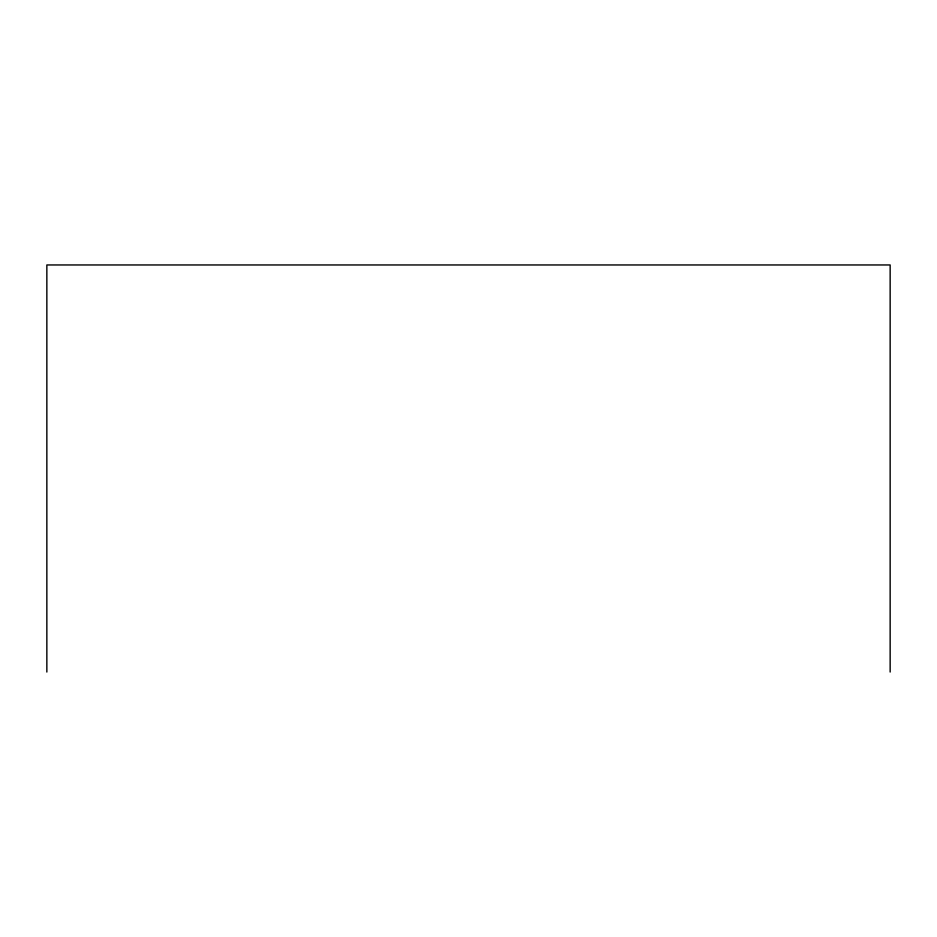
<?xml version="1.0" encoding="UTF-8"?>
<svg xmlns="http://www.w3.org/2000/svg" width="937" height="937" viewBox="0 0 937 937"><rect width="100%" height="100%" fill="white"/><g stroke="black" fill="none" stroke-linecap="round" stroke-linejoin="round"><path stroke-width="1.41" d="M890.15 672.04L890.15 264.96L46.85 264.96L46.85 672.04"/></g></svg>
